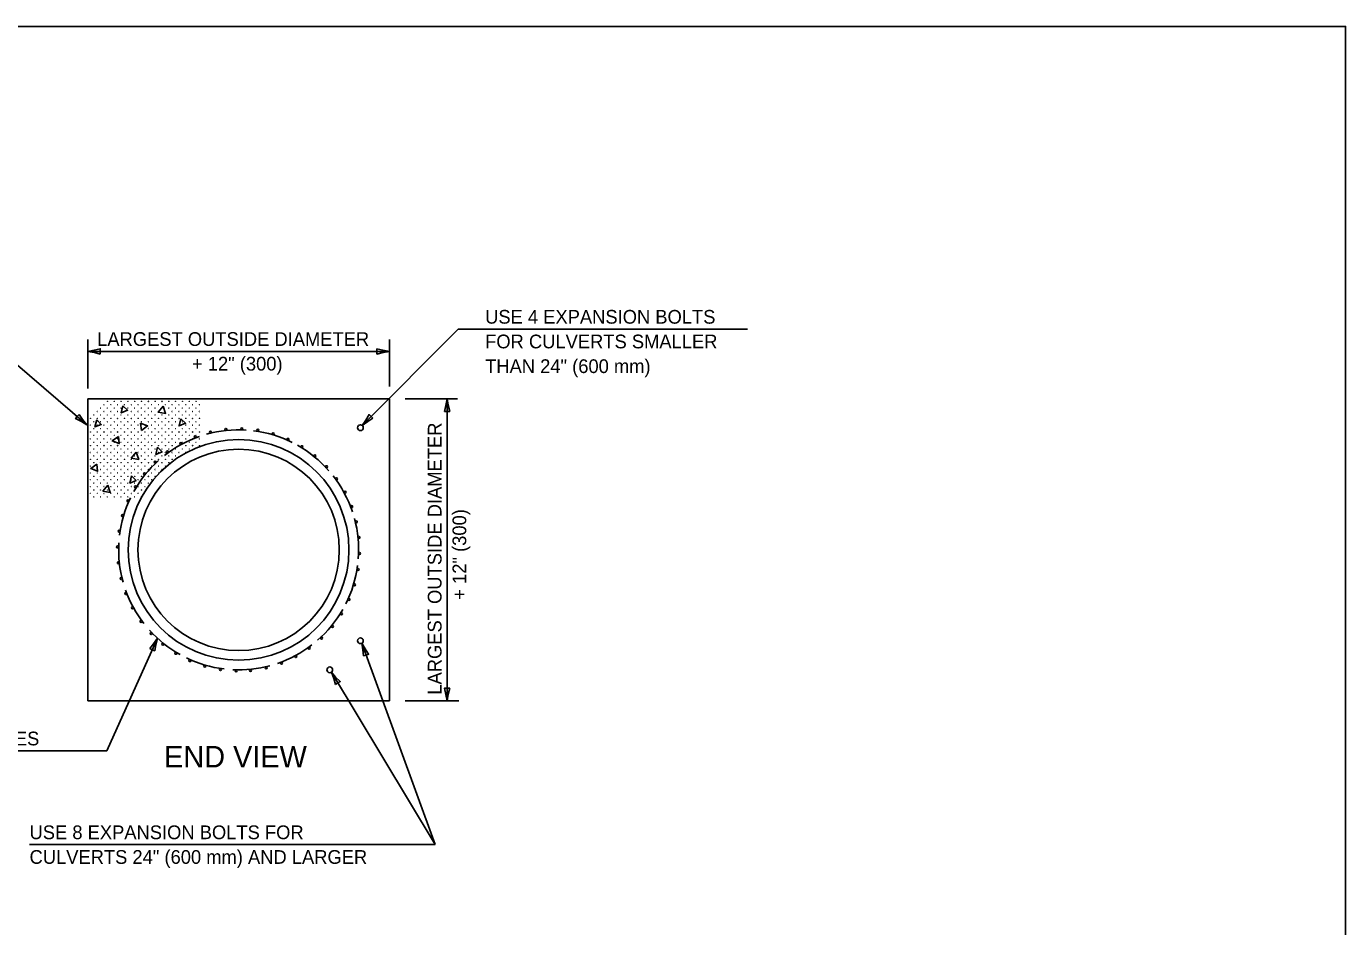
# Model space of a CAD drawing. Extents: x 2261377 to 2262007, y -3123678 to -3123278.
# Drawn here: x 2261713.4 to 2262006.6, y -3123477.7 to -3123277.7 of the extents above; entities that cross this region are included whole.
import ezdxf

# ---------------------------------------------------------------- set-up
doc = ezdxf.new("R2010")
doc.units = 0
for name, color, linetype in [('Default', 7, 'Continuous'), ('RD_Pr_Roadway_Dimensions', 7, 'Continuous'), ('RD_Pr_Roadway_Items', 7, 'Continuous'), ('RD_Pr_Roadway_Notes', 7, 'Continuous'), ('SH_General_Details', 7, 'Continuous')]:
    doc.layers.add(name, color=color, linetype=linetype)

msp = doc.modelspace()

# ---------------------------------------------------------------- linework, layer by layer
at = {"layer": 'Default'}
msp.add_lwpolyline([(2261376.61, -3123677.67), (2262006.61, -3123677.67), (2262006.61, -3123277.67), (2261376.61, -3123277.67)], close=True, dxfattribs=at)
at = {"layer": 'RD_Pr_Roadway_Dimensions'}
for p, q in [((2261727, -3123358.14), (2261727, -3123347.26)), ((2261794.1, -3123357.7), (2261794.1, -3123347.26)), ((2261727, -3123349.88), (2261794.1, -3123349.88)), ((2261797.53, -3123360.43), (2261809.2, -3123360.43)), ((2261806.87, -3123427.53), (2261806.87, -3123360.43)), ((2261797.53, -3123427.53), (2261809.52, -3123427.53))]:
    msp.add_line(p, q, dxfattribs=at)
for points in [[(2261729.8, -3123350.46), (2261729.8, -3123349.88), (2261729.8, -3123349.29), (2261728.4, -3123349.64), (2261727, -3123349.88), (2261728.49, -3123350.15)], [(2261791.3, -3123349.29), (2261791.3, -3123349.88), (2261791.3, -3123350.46), (2261792.7, -3123350.12), (2261794.1, -3123349.88), (2261792.61, -3123349.61)], [(2261806.29, -3123363.22), (2261806.87, -3123363.23), (2261807.46, -3123363.23), (2261807.12, -3123361.82), (2261806.87, -3123360.43), (2261806.6, -3123361.92)], [(2261807.46, -3123424.73), (2261806.87, -3123424.73), (2261806.29, -3123424.73), (2261806.63, -3123426.13), (2261806.87, -3123427.53), (2261807.14, -3123426.03)]]:
    msp.add_lwpolyline(points, close=True, dxfattribs=at)
at = {"layer": 'RD_Pr_Roadway_Items'}
for p, q in [((2261727, -3123360.43), (2261794.1, -3123360.43)), ((2261727, -3123360.43), (2261727, -3123427.53)), ((2261794.1, -3123360.43), (2261794.1, -3123427.53)), ((2261727, -3123427.53), (2261794.1, -3123427.53))]:
    msp.add_line(p, q, dxfattribs=at)
for points in [[(2261734.82, -3123361.95), (2261734.45, -3123363.53), (2261735.85, -3123362.97)], [(2261743.77, -3123362.06), (2261742.66, -3123363.38), (2261744.32, -3123363.65)], [(2261729, -3123365.07), (2261728.62, -3123366.65), (2261730.02, -3123366.1)], [(2261747.71, -3123364.83), (2261747.33, -3123366.42), (2261748.74, -3123365.86)], [(2261738.95, -3123367.42), (2261740.31, -3123366.42), (2261738.76, -3123365.85)], [(2261733.81, -3123368.79), (2261732.45, -3123369.78), (2261734, -3123370.36)], [(2261742.52, -3123371.18), (2261742.15, -3123372.77), (2261743.55, -3123372.21)], [(2261737.78, -3123372.29), (2261736.68, -3123373.6), (2261738.34, -3123373.88)], [(2261729.02, -3123374.92), (2261727.66, -3123375.92), (2261729.21, -3123376.49)], [(2261731.48, -3123379.61), (2261730.38, -3123380.92), (2261732.03, -3123381.2)], [(2261736.75, -3123377.53), (2261736.37, -3123379.12), (2261737.77, -3123378.56)]]:
    msp.add_lwpolyline(points, close=True, dxfattribs=at)
for centre, radius in [((2261729.87, -3123362.49), 0.0107), ((2261730.63, -3123361.73), 0.0107), ((2261731.39, -3123360.97), 0.0107), ((2261731.39, -3123362.49), 0.0107), ((2261732.15, -3123361.73), 0.0107), ((2261732.9, -3123360.97), 0.0107), ((2261732.9, -3123362.49), 0.0107), ((2261733.66, -3123361.73), 0.0107), ((2261734.42, -3123360.97), 0.0107), ((2261734.42, -3123362.49), 0.0107), ((2261735.18, -3123361.73), 0.0107), ((2261735.93, -3123360.97), 0.0107), ((2261735.93, -3123362.49), 0.0107), ((2261736.69, -3123361.73), 0.0107), ((2261737.45, -3123360.97), 0.0107), ((2261737.45, -3123362.49), 0.0107), ((2261738.21, -3123361.73), 0.0107), ((2261738.96, -3123360.97), 0.0107), ((2261738.96, -3123362.49), 0.0107), ((2261739.72, -3123361.73), 0.0107), ((2261740.48, -3123360.97), 0.0107), ((2261740.48, -3123362.49), 0.0107), ((2261741.24, -3123361.73), 0.0107), ((2261742, -3123360.97), 0.0107), ((2261742, -3123362.49), 0.0107), ((2261742.75, -3123361.73), 0.0107), ((2261743.51, -3123360.97), 0.0107), ((2261743.51, -3123362.49), 0.0107), ((2261744.27, -3123361.73), 0.0107), ((2261745.03, -3123360.97), 0.0107), ((2261745.03, -3123362.49), 0.0107), ((2261745.78, -3123361.73), 0.0107), ((2261746.54, -3123360.97), 0.0107), ((2261746.54, -3123362.49), 0.0107), ((2261747.3, -3123361.73), 0.0107), ((2261748.06, -3123360.97), 0.0107), ((2261748.06, -3123362.49), 0.0107), ((2261748.81, -3123361.73), 0.0107), ((2261749.57, -3123360.97), 0.0107), ((2261749.57, -3123362.49), 0.0107), ((2261750.33, -3123361.73), 0.0107), ((2261751.09, -3123360.97), 0.0107), ((2261751.09, -3123362.49), 0.0107), ((2261751.85, -3123361.73), 0.0107), ((2261727.6, -3123364.76), 0.0107), ((2261728.36, -3123364), 0.0107), ((2261729.12, -3123363.24), 0.0107), ((2261729.12, -3123364.76), 0.0107), ((2261729.87, -3123364), 0.0107), ((2261730.63, -3123363.24), 0.0107), ((2261730.63, -3123364.76), 0.0107), ((2261731.39, -3123364), 0.0107), ((2261732.15, -3123363.24), 0.0107), ((2261732.15, -3123364.76), 0.0107), ((2261732.9, -3123364), 0.0107), ((2261733.66, -3123363.24), 0.0107), ((2261733.66, -3123364.76), 0.0107), ((2261734.42, -3123364), 0.0107), ((2261735.18, -3123363.24), 0.0107), ((2261735.18, -3123364.76), 0.0107), ((2261735.93, -3123364), 0.0107), ((2261736.69, -3123363.24), 0.0107), ((2261736.69, -3123364.76), 0.0107), ((2261737.45, -3123364), 0.0107), ((2261738.21, -3123363.24), 0.0107), ((2261738.21, -3123364.76), 0.0107), ((2261738.96, -3123364), 0.0107), ((2261739.72, -3123363.24), 0.0107), ((2261739.72, -3123364.76), 0.0107), ((2261740.48, -3123364), 0.0107), ((2261741.24, -3123363.24), 0.0107), ((2261741.24, -3123364.76), 0.0107), ((2261742, -3123364), 0.0107), ((2261742.75, -3123363.24), 0.0107), ((2261742.75, -3123364.76), 0.0107), ((2261743.51, -3123364), 0.0107), ((2261744.27, -3123363.24), 0.0107), ((2261744.27, -3123364.76), 0.0107), ((2261745.03, -3123364), 0.0107), ((2261745.78, -3123363.24), 0.0107), ((2261745.78, -3123364.76), 0.0107), ((2261746.54, -3123364), 0.0107), ((2261747.3, -3123363.24), 0.0107), ((2261747.3, -3123364.76), 0.0107), ((2261748.06, -3123364), 0.0107), ((2261748.81, -3123363.24), 0.0107), ((2261748.81, -3123364.76), 0.0107), ((2261749.57, -3123364), 0.0107), ((2261750.33, -3123363.24), 0.0107), ((2261750.33, -3123364.76), 0.0107), ((2261751.09, -3123364), 0.0107), ((2261751.85, -3123363.24), 0.0107), ((2261751.85, -3123364.76), 0.0107), ((2261727.6, -3123366.27), 0.0107), ((2261727.6, -3123367.79), 0.0107), ((2261728.36, -3123365.52), 0.0107), ((2261728.36, -3123367.03), 0.0107), ((2261729.12, -3123366.27), 0.0107), ((2261729.12, -3123367.79), 0.0107), ((2261729.87, -3123365.52), 0.0107), ((2261729.87, -3123367.03), 0.0107), ((2261730.63, -3123366.27), 0.0107), ((2261730.63, -3123367.79), 0.0107), ((2261731.39, -3123365.52), 0.0107), ((2261731.39, -3123367.03), 0.0107), ((2261732.15, -3123366.27), 0.0107), ((2261732.15, -3123367.79), 0.0107), ((2261732.9, -3123365.52), 0.0107), ((2261732.9, -3123367.03), 0.0107), ((2261733.66, -3123366.27), 0.0107), ((2261733.66, -3123367.79), 0.0107), ((2261734.42, -3123365.52), 0.0107), ((2261734.42, -3123367.03), 0.0107), ((2261735.18, -3123366.27), 0.0107), ((2261735.18, -3123367.79), 0.0107), ((2261735.93, -3123365.52), 0.0107), ((2261735.93, -3123367.03), 0.0107), ((2261736.69, -3123366.27), 0.0107), ((2261736.69, -3123367.79), 0.0107), ((2261737.45, -3123365.52), 0.0107), ((2261737.45, -3123367.03), 0.0107), ((2261738.21, -3123366.27), 0.0107), ((2261738.21, -3123367.79), 0.0107), ((2261738.96, -3123365.52), 0.0107), ((2261738.96, -3123367.03), 0.0107), ((2261739.72, -3123366.27), 0.0107), ((2261739.72, -3123367.79), 0.0107), ((2261740.48, -3123365.52), 0.0107), ((2261740.48, -3123367.03), 0.0107), ((2261741.24, -3123366.27), 0.0107), ((2261741.24, -3123367.79), 0.0107), ((2261742, -3123365.52), 0.0107), ((2261742, -3123367.03), 0.0107), ((2261742.75, -3123366.27), 0.0107), ((2261742.75, -3123367.79), 0.0107), ((2261743.51, -3123365.52), 0.0107), ((2261743.51, -3123367.03), 0.0107), ((2261744.27, -3123366.27), 0.0107), ((2261744.27, -3123367.79), 0.0107), ((2261745.03, -3123365.52), 0.0107), ((2261745.03, -3123367.03), 0.0107), ((2261745.78, -3123366.27), 0.0107), ((2261745.78, -3123367.79), 0.0107), ((2261746.54, -3123365.52), 0.0107), ((2261746.54, -3123367.03), 0.0107), ((2261747.3, -3123366.27), 0.0107), ((2261747.3, -3123367.79), 0.0107), ((2261748.06, -3123365.52), 0.0107), ((2261748.06, -3123367.03), 0.0107), ((2261748.81, -3123366.27), 0.0107), ((2261748.81, -3123367.79), 0.0107), ((2261749.57, -3123365.52), 0.0107), ((2261749.57, -3123367.03), 0.0107), ((2261750.33, -3123366.27), 0.0107), ((2261750.33, -3123367.79), 0.0107), ((2261751.09, -3123365.52), 0.0107), ((2261751.09, -3123367.03), 0.0107), ((2261751.85, -3123366.27), 0.0107), ((2261751.85, -3123367.79), 0.0107), ((2261754.27, -3123367.82), 0.222), ((2261757.74, -3123367.23), 0.222), ((2261761.24, -3123367.09), 0.222), ((2261764.79, -3123367.41), 0.222), ((2261768.22, -3123368.2), 0.222), ((2261787.61, -3123366.83), 0.641), ((2261727.6, -3123369.31), 0.0107), ((2261727.6, -3123370.82), 0.0107), ((2261728.36, -3123368.55), 0.0107), ((2261728.36, -3123370.06), 0.0107), ((2261729.12, -3123369.31), 0.0107), ((2261729.12, -3123370.82), 0.0107), ((2261729.87, -3123368.55), 0.0107), ((2261729.87, -3123370.06), 0.0107), ((2261730.63, -3123369.31), 0.0107), ((2261730.63, -3123370.82), 0.0107), ((2261731.39, -3123368.55), 0.0107), ((2261731.39, -3123370.06), 0.0107), ((2261732.15, -3123369.31), 0.0107), ((2261732.15, -3123370.82), 0.0107), ((2261732.9, -3123368.55), 0.0107), ((2261732.9, -3123370.06), 0.0107), ((2261733.66, -3123369.31), 0.0107), ((2261733.66, -3123370.82), 0.0107), ((2261734.42, -3123368.55), 0.0107), ((2261734.42, -3123370.06), 0.0107), ((2261735.18, -3123369.31), 0.0107), ((2261735.18, -3123370.82), 0.0107), ((2261735.93, -3123368.55), 0.0107), ((2261735.93, -3123370.06), 0.0107), ((2261760.55, -3123393.97), 24.52), ((2261736.69, -3123369.31), 0.0107), ((2261736.69, -3123370.82), 0.0107), ((2261737.45, -3123368.55), 0.0107), ((2261737.45, -3123370.06), 0.0107), ((2261738.21, -3123369.31), 0.0107), ((2261738.21, -3123370.82), 0.0107), ((2261738.96, -3123368.55), 0.0107), ((2261738.96, -3123370.06), 0.0107), ((2261739.72, -3123369.31), 0.0107), ((2261739.72, -3123370.82), 0.0107), ((2261740.48, -3123368.55), 0.0107), ((2261740.48, -3123370.06), 0.0107), ((2261741.24, -3123369.31), 0.0107), ((2261741.24, -3123370.82), 0.0107), ((2261742, -3123368.55), 0.0107), ((2261742, -3123370.06), 0.0107), ((2261742.75, -3123369.31), 0.0107), ((2261742.75, -3123370.82), 0.0107), ((2261743.51, -3123368.55), 0.0107), ((2261743.51, -3123370.06), 0.0107), ((2261744.27, -3123369.31), 0.0107), ((2261744.27, -3123370.82), 0.0107), ((2261745.03, -3123368.55), 0.0107), ((2261745.03, -3123370.06), 0.0107), ((2261745.78, -3123369.31), 0.0107), ((2261745.78, -3123370.82), 0.0107), ((2261746.54, -3123368.55), 0.0107), ((2261746.54, -3123370.06), 0.0107), ((2261747.3, -3123369.31), 0.0107), ((2261747.3, -3123370.82), 0.0107), ((2261747.71, -3123370.35), 0.222), ((2261748.06, -3123368.55), 0.0107), ((2261748.06, -3123370.06), 0.0107), ((2261748.81, -3123369.31), 0.0107), ((2261748.81, -3123370.82), 0.0107), ((2261749.57, -3123368.55), 0.0107), ((2261749.57, -3123370.06), 0.0107), ((2261750.33, -3123369.31), 0.0107), ((2261750.33, -3123370.82), 0.0107), ((2261750.9, -3123368.87), 0.222), ((2261751.09, -3123368.55), 0.0107), ((2261751.09, -3123370.06), 0.0107), ((2261751.85, -3123369.31), 0.0107), ((2261751.85, -3123370.82), 0.0107), ((2261771.52, -3123369.42), 0.222), ((2261774.61, -3123371.05), 0.222), ((2261727.6, -3123372.34), 0.0107), ((2261727.6, -3123373.85), 0.0107), ((2261728.36, -3123371.58), 0.0107), ((2261728.36, -3123373.09), 0.0107), ((2261729.12, -3123372.34), 0.0107), ((2261729.12, -3123373.85), 0.0107), ((2261729.87, -3123371.58), 0.0107), ((2261729.87, -3123373.09), 0.0107), ((2261730.63, -3123372.34), 0.0107), ((2261730.63, -3123373.85), 0.0107), ((2261731.39, -3123371.58), 0.0107), ((2261731.39, -3123373.09), 0.0107), ((2261732.15, -3123372.34), 0.0107), ((2261732.15, -3123373.85), 0.0107), ((2261732.9, -3123371.58), 0.0107), ((2261732.9, -3123373.09), 0.0107), ((2261733.66, -3123372.34), 0.0107), ((2261733.66, -3123373.85), 0.0107), ((2261734.42, -3123371.58), 0.0107), ((2261734.42, -3123373.09), 0.0107), ((2261735.18, -3123372.34), 0.0107), ((2261735.18, -3123373.85), 0.0107), ((2261735.93, -3123371.58), 0.0107), ((2261735.93, -3123373.09), 0.0107), ((2261736.69, -3123372.34), 0.0107), ((2261736.69, -3123373.85), 0.0107), ((2261737.45, -3123371.58), 0.0107), ((2261737.45, -3123373.09), 0.0107), ((2261760.55, -3123393.97), 22.37), ((2261738.21, -3123372.34), 0.0107), ((2261738.21, -3123373.85), 0.0107), ((2261738.96, -3123371.58), 0.0107), ((2261738.96, -3123373.09), 0.0107), ((2261739.72, -3123372.34), 0.0107), ((2261739.72, -3123373.85), 0.0107), ((2261740.48, -3123371.58), 0.0107), ((2261740.48, -3123373.09), 0.0107), ((2261741.24, -3123372.34), 0.0107), ((2261741.24, -3123373.85), 0.0107), ((2261742, -3123371.58), 0.0107), ((2261742, -3123373.09), 0.0107), ((2261742.75, -3123372.34), 0.0107), ((2261742.75, -3123373.85), 0.0107), ((2261743.51, -3123371.58), 0.0107), ((2261743.51, -3123373.09), 0.0107), ((2261744.27, -3123372.34), 0.0107), ((2261744.27, -3123373.85), 0.0107), ((2261744.72, -3123372.23), 0.222), ((2261745.03, -3123371.58), 0.0107), ((2261745.03, -3123373.09), 0.0107), ((2261745.78, -3123372.34), 0.0107), ((2261745.78, -3123373.85), 0.0107), ((2261746.54, -3123371.58), 0.0107), ((2261746.54, -3123373.09), 0.0107), ((2261747.3, -3123372.34), 0.0107), ((2261748.06, -3123371.58), 0.0107), ((2261748.81, -3123372.34), 0.0107), ((2261749.57, -3123371.58), 0.0107), ((2261777.49, -3123373.09), 0.222), ((2261727.6, -3123375.37), 0.0107), ((2261727.6, -3123376.88), 0.0107), ((2261728.36, -3123374.61), 0.0107), ((2261728.36, -3123376.12), 0.0107), ((2261729.12, -3123375.37), 0.0107), ((2261729.12, -3123376.88), 0.0107), ((2261729.87, -3123374.61), 0.0107), ((2261729.87, -3123376.12), 0.0107), ((2261730.63, -3123375.37), 0.0107), ((2261730.63, -3123376.88), 0.0107), ((2261731.39, -3123374.61), 0.0107), ((2261731.39, -3123376.12), 0.0107), ((2261732.15, -3123375.37), 0.0107), ((2261732.15, -3123376.88), 0.0107), ((2261732.9, -3123374.61), 0.0107), ((2261732.9, -3123376.12), 0.0107), ((2261733.66, -3123375.37), 0.0107), ((2261733.66, -3123376.88), 0.0107), ((2261734.42, -3123374.61), 0.0107), ((2261734.42, -3123376.12), 0.0107), ((2261735.18, -3123375.37), 0.0107), ((2261735.18, -3123376.88), 0.0107), ((2261735.93, -3123374.61), 0.0107), ((2261735.93, -3123376.12), 0.0107), ((2261736.69, -3123375.37), 0.0107), ((2261736.69, -3123376.88), 0.0107), ((2261737.45, -3123374.61), 0.0107), ((2261737.45, -3123376.12), 0.0107), ((2261738.21, -3123375.37), 0.0107), ((2261738.21, -3123376.88), 0.0107), ((2261738.96, -3123374.61), 0.0107), ((2261738.96, -3123376.12), 0.0107), ((2261739.64, -3123377.06), 0.222), ((2261739.72, -3123375.37), 0.0107), ((2261740.48, -3123374.61), 0.0107), ((2261740.48, -3123376.12), 0.0107), ((2261741.24, -3123375.37), 0.0107), ((2261741.24, -3123376.88), 0.0107), ((2261742.01, -3123374.48), 0.222), ((2261742, -3123376.12), 0.0107), ((2261742.75, -3123375.37), 0.0107), ((2261742.75, -3123376.88), 0.0107), ((2261743.51, -3123374.61), 0.0107), ((2261743.51, -3123376.12), 0.0107), ((2261744.27, -3123375.37), 0.0107), ((2261745.03, -3123374.61), 0.0107), ((2261780.08, -3123375.49), 0.222), ((2261727.6, -3123378.4), 0.0107), ((2261727.6, -3123379.91), 0.0107), ((2261728.36, -3123377.64), 0.0107), ((2261728.36, -3123379.16), 0.0107), ((2261729.12, -3123378.4), 0.0107), ((2261729.12, -3123379.91), 0.0107), ((2261729.87, -3123377.64), 0.0107), ((2261729.87, -3123379.16), 0.0107), ((2261730.63, -3123378.4), 0.0107), ((2261730.63, -3123379.91), 0.0107), ((2261731.39, -3123377.64), 0.0107), ((2261731.39, -3123379.16), 0.0107), ((2261732.15, -3123378.4), 0.0107), ((2261732.15, -3123379.91), 0.0107), ((2261732.9, -3123377.64), 0.0107), ((2261732.9, -3123379.16), 0.0107), ((2261733.66, -3123378.4), 0.0107), ((2261733.66, -3123379.91), 0.0107), ((2261734.42, -3123377.64), 0.0107), ((2261734.42, -3123379.16), 0.0107), ((2261735.18, -3123378.4), 0.0107), ((2261735.18, -3123379.91), 0.0107), ((2261735.93, -3123377.64), 0.0107), ((2261735.93, -3123379.16), 0.0107), ((2261736.69, -3123378.4), 0.0107), ((2261736.69, -3123379.91), 0.0107), ((2261737.61, -3123379.95), 0.222), ((2261737.45, -3123377.64), 0.0107), ((2261737.45, -3123379.16), 0.0107), ((2261738.21, -3123378.4), 0.0107), ((2261738.21, -3123379.91), 0.0107), ((2261738.96, -3123377.64), 0.0107), ((2261738.96, -3123379.16), 0.0107), ((2261739.72, -3123378.4), 0.0107), ((2261739.72, -3123379.91), 0.0107), ((2261740.48, -3123377.64), 0.0107), ((2261740.48, -3123379.16), 0.0107), ((2261741.24, -3123378.4), 0.0107), ((2261742, -3123377.64), 0.0107), ((2261782.33, -3123378.2), 0.222), ((2261727.6, -3123381.43), 0.0107), ((2261728.36, -3123380.67), 0.0107), ((2261728.36, -3123382.19), 0.0107), ((2261729.12, -3123381.43), 0.0107), ((2261729.87, -3123380.67), 0.0107), ((2261729.87, -3123382.19), 0.0107), ((2261730.63, -3123381.43), 0.0107), ((2261731.39, -3123380.67), 0.0107), ((2261731.39, -3123382.19), 0.0107), ((2261732.15, -3123381.43), 0.0107), ((2261732.9, -3123380.67), 0.0107), ((2261732.9, -3123382.19), 0.0107), ((2261733.66, -3123381.43), 0.0107), ((2261734.42, -3123380.67), 0.0107), ((2261734.42, -3123382.19), 0.0107), ((2261735.18, -3123381.43), 0.0107), ((2261735.96, -3123383.08), 0.222), ((2261735.93, -3123380.67), 0.0107), ((2261735.93, -3123382.19), 0.0107), ((2261736.69, -3123381.43), 0.0107), ((2261737.45, -3123382.19), 0.0107), ((2261738.21, -3123381.43), 0.0107), ((2261738.96, -3123380.67), 0.0107), ((2261738.96, -3123382.19), 0.0107), ((2261784.2, -3123381.18), 0.222), ((2261785.67, -3123384.37), 0.222), ((2261734.75, -3123386.37), 0.222), ((2261786.71, -3123387.77), 0.222), ((2261733.99, -3123389.81), 0.222), ((2261787.3, -3123391.2), 0.222), ((2261733.66, -3123393.33), 0.222), ((2261787.43, -3123394.76), 0.222), ((2261733.81, -3123396.84), 0.222), ((2261734.43, -3123400.36), 0.222), ((2261787.09, -3123398.33), 0.222), ((2261735.47, -3123403.69), 0.222), ((2261786.3, -3123401.75), 0.222), ((2261785.08, -3123405), 0.222), ((2261736.95, -3123406.87), 0.222), ((2261783.4, -3123408.16), 0.222), ((2261738.85, -3123409.86), 0.222), ((2261741.12, -3123412.57), 0.222), ((2261781.39, -3123410.98), 0.222), ((2261743.7, -3123414.94), 0.222), ((2261778.98, -3123413.56), 0.222), ((2261787.61, -3123414.17), 0.641), ((2261746.59, -3123416.96), 0.222), ((2261773.24, -3123417.69), 0.222), ((2261776.23, -3123415.82), 0.222), ((2261749.73, -3123418.59), 0.222), ((2261753.02, -3123419.78), 0.222), ((2261756.5, -3123420.56), 0.222), ((2261759.99, -3123420.86), 0.222), ((2261763.18, -3123420.74), 0.222), ((2261766.69, -3123420.15), 0.222), ((2261770.09, -3123419.12), 0.222), ((2261780.8, -3123420.63), 0.641)]:
    msp.add_circle(centre, radius, dxfattribs=at)
for start, end in [(86.3531, 105.4735), (63.4803, 82.8364), (109.0198, 128.109), (41.1714, 60.647), (131.9932, 150.828), (18.4095, 38.1068), (154.2964, 173.0365), (355.7151, 15.2095), (176.5826, 195.5846), (333.2007, 352.4311), (199.6264, 217.9122), (311.1576, 330.2025), (222.0477, 240.809), (288.85, 307.659), (244.2736, 262.9926), (267.2166, 285.0403)]:
    msp.add_arc((2261760.55, -3123393.97), 26.67, start, end, dxfattribs=at)
at = {"layer": 'RD_Pr_Roadway_Notes'}
for p, q in [((2261809.36, -3123344.93), (2261788, -3123366.32)), ((2261809.36, -3123344.93), (2261873.66, -3123344.93)), ((2261707.68, -3123349.79), (2261726.81, -3123366.17)), ((2261731.23, -3123438.59), (2261742.5, -3123413.61)), ((2261804.23, -3123459.47), (2261787.93, -3123414.72)), ((2261804.23, -3123459.47), (2261781.17, -3123421.15)), ((2261629.55, -3123438.59), (2261731.23, -3123438.59)), ((2261714.07, -3123459.47), (2261804.23, -3123459.47))]:
    msp.add_line(p, q, dxfattribs=at)
for points in [[(2261725.07, -3123363.91), (2261724.68, -3123364.35), (2261724.3, -3123364.79), (2261725.59, -3123365.44), (2261726.81, -3123366.17), (2261725.85, -3123364.99)], [(2261790.39, -3123364.75), (2261789.98, -3123364.34), (2261789.56, -3123363.92), (2261788.82, -3123365.16), (2261788, -3123366.32), (2261789.25, -3123365.45)], [(2261740.82, -3123415.92), (2261741.35, -3123416.16), (2261741.89, -3123416.4), (2261742.15, -3123414.98), (2261742.5, -3123413.61), (2261741.64, -3123414.86)], [(2261788.34, -3123417.55), (2261788.89, -3123417.35), (2261789.44, -3123417.15), (2261788.64, -3123415.95), (2261787.93, -3123414.72), (2261788.19, -3123416.22)], [(2261782.11, -3123423.85), (2261782.62, -3123423.55), (2261783.12, -3123423.25), (2261782.1, -3123422.22), (2261781.17, -3123421.15), (2261781.71, -3123422.57)]]:
    msp.add_lwpolyline(points, close=True, dxfattribs=at)
at = {"layer": 'SH_General_Details'}
for centre in [(2261739.72, -3123376.88), (2261742, -3123374.61), (2261737.45, -3123380.67)]:
    msp.add_circle(centre, 0.0107, dxfattribs=at)

# ---------------------------------------------------------------- texts
at = {"layer": 'RD_Pr_Roadway_Dimensions'}
for s, p in [('LARGEST OUTSIDE DIAMETER', (2261729.1, -3123348.66)), ('+ 12" (300)', (2261750.18, -3123354.14))]:
    msp.add_text(s, height=3.048, dxfattribs=at).set_placement(p)
for s, p in [('LARGEST OUTSIDE DIAMETER', (2261805.65, -3123426.15)), ('+ 12" (300)', (2261811.14, -3123405.06))]:
    msp.add_text(s, height=3.048, rotation=90, dxfattribs=at).set_placement(p)
at = {"layer": 'RD_Pr_Roadway_Notes'}
for s, height, p in [('USE 4 EXPANSION BOLTS', 3.048, (2261815.34, -3123343.72)), ('FOR CULVERTS SMALLER', 3.048, (2261815.34, -3123349.2)), ('THAN 24" (600 mm)', 3.048, (2261815.34, -3123354.69)), ('WIRE MESH WRAPPED AROUND PIPES', 3.048, (2261639.02, -3123437.41)), ('END VIEW', 4.8, (2261743.98, -3123442.32)), ('USE 8 EXPANSION BOLTS FOR', 3.048, (2261714.07, -3123458.25)), ('CULVERTS 24" (600 mm) AND LARGER', 3.048, (2261714.07, -3123463.73))]:
    msp.add_text(s, height=height, dxfattribs=at).set_placement(p)

doc.saveas('drawing.dxf')
